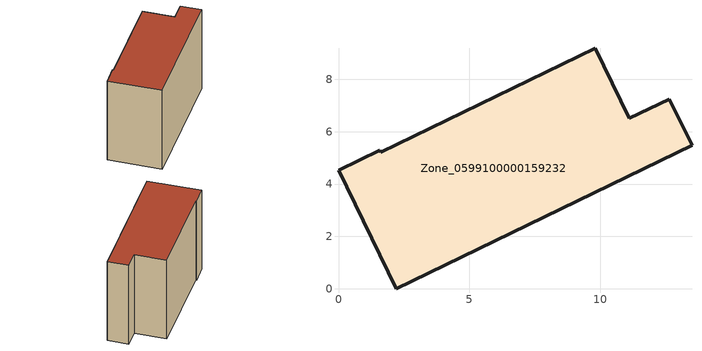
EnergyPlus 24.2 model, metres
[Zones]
Zone_0599100000159232
 floor ground (C_G): 2.2,0 0,4.52 1.57,5.29 1.61,5.22 9.82,9.19 11.12,6.51 12.64,7.25 13.51,5.48 z0
 wall outside (C_F): 0,4.52 2.2,0 13.51,5.48 12.64,7.25 11.12,6.51 9.82,9.19 1.61,5.22 1.57,5.29 0,4.52 z0:8.48
 roof outside (C_R): 12.64,7.25 11.12,6.51 9.82,9.19 1.61,5.22 1.57,5.29 0,4.52 2.2,0 13.51,5.48 z8.48
[BUILDING]
Pand.0599100000159232: North Axis=0; Terrain=City; Loads Convergence Tolerance Value=0.04; Temperature Convergence Tolerance Value=0.4; Solar Distribution=FullExterior; Maximum Number of Warmup Days=25; Minimum Number of Warmup Days=1
[Site:Location]
Rotterdam.The.Hague.AP_ZH_NLD Design_Conditions: Latitude=51.96; Longitude=4.45; Time Zone=1; Elevation=-4.5
[SITE:GROUNDTEMPERATURE:BUILDINGSURFACE]
18, 18, 18, 18, 18, 18, 18, 18, 18, 18, 18, 18
[MATERIAL] Thermal Absorptance=0.9; Solar Absorptance=0.7; Visible Absorptance=0.7
Name | Roughness | Thickness | Conductivity | Density | Specific Heat
G.TI.1946-1964 | MediumSmooth | 0.15 | 1 | 540 | 1210
F.TI.1946-1964 | Rough | 0.3 | 0.857143 | 1920 | 840
R.TI.1946-1964 | MediumRough | 0.2 | 0.277778 | 1500 | 1000
[CONSTRUCTION]
C_G: G.TI.1946-1964
C_F: F.TI.1946-1964
C_R: R.TI.1946-1964
[ZONE]
Zone_0599100000159232: Type=1; Multiplier=1; Ceiling Height=Autocalculate; Volume=Autocalculate; Floor Area=autocalculate; Part of Total Floor Area=Yes
[ZONEINFILTRATION:DESIGNFLOWRATE]
Infil_Zone_0599100000159232: Zone or ZoneList or Space or SpaceList=Zone_0599100000159232; Schedule=AlwaysOn; Design Flow Rate Calculation Method=Flow/Area; Flow Rate per Floor Area=0.003; Constant Term Coefficient=1; Temperature Term Coefficient=0; Velocity Term Coefficient=0; Velocity Squared Term Coefficient=0
[HVACTEMPLATE:ZONE:IDEALLOADSAIRSYSTEM]
Zone_0599100000159232: Maximum Heating Supply Air Temperature=50; Minimum Cooling Supply Air Temperature=13; Maximum Heating Supply Air Humidity Ratio=0.0156; Minimum Cooling Supply Air Humidity Ratio=0.0077; Heating Limit=NoLimit; Cooling Limit=NoLimit; Dehumidification Control Type=ConstantSensibleHeatRatio; Cooling Sensible Heat Ratio=0.7; Dehumidification Setpoint=60; Humidification Control Type=None; Humidification Setpoint=30; Outdoor Air Method=None; Outdoor Air Flow Rate per Person=0.00944; Outdoor Air Flow Rate per Zone Floor Area=0; Outdoor Air Flow Rate per Zone=0; Demand Controlled Ventilation Type=None; Outdoor Air Economizer Type=NoEconomizer; Heat Recovery Type=None; Sensible Heat Recovery Effectiveness=0.7; Latent Heat Recovery Effectiveness=0.65
[ZONECONTROL:THERMOSTAT]
ThermostatControl_Zone_0599100000159232: Zone or ZoneList=Zone_0599100000159232; Control Type Schedule=DualSetpointControlType; Control 1=Thermostat_Zone_0599100000159232; Temperature Difference Between Cutout And Setpoint=0
[THERMOSTATSETPOINT:DUALSETPOINT]
Thermostat_Zone_0599100000159232: Heating Setpoint Temperature Schedule=HeatingSetpoint_Zone_0599100000159232; Cooling Setpoint Temperature Schedule=CoolingSetpoint_Zone_0599100000159232
[SCHEDULE:COMPACT]
HeatingSetpoint_Zone_0599100000159232: Through: 12/31, For: AllDays, Until: 24:00, 21
CoolingSetpoint_Zone_0599100000159232: Through: 12/31, For: AllDays, Until: 24:00, 24
DualSetpointControlType: Through: 12/31, For: AllDays, Until: 24:00, 4
AlwaysOn: Through: 12/31, For: AllDays, Until: 24:00, 1
